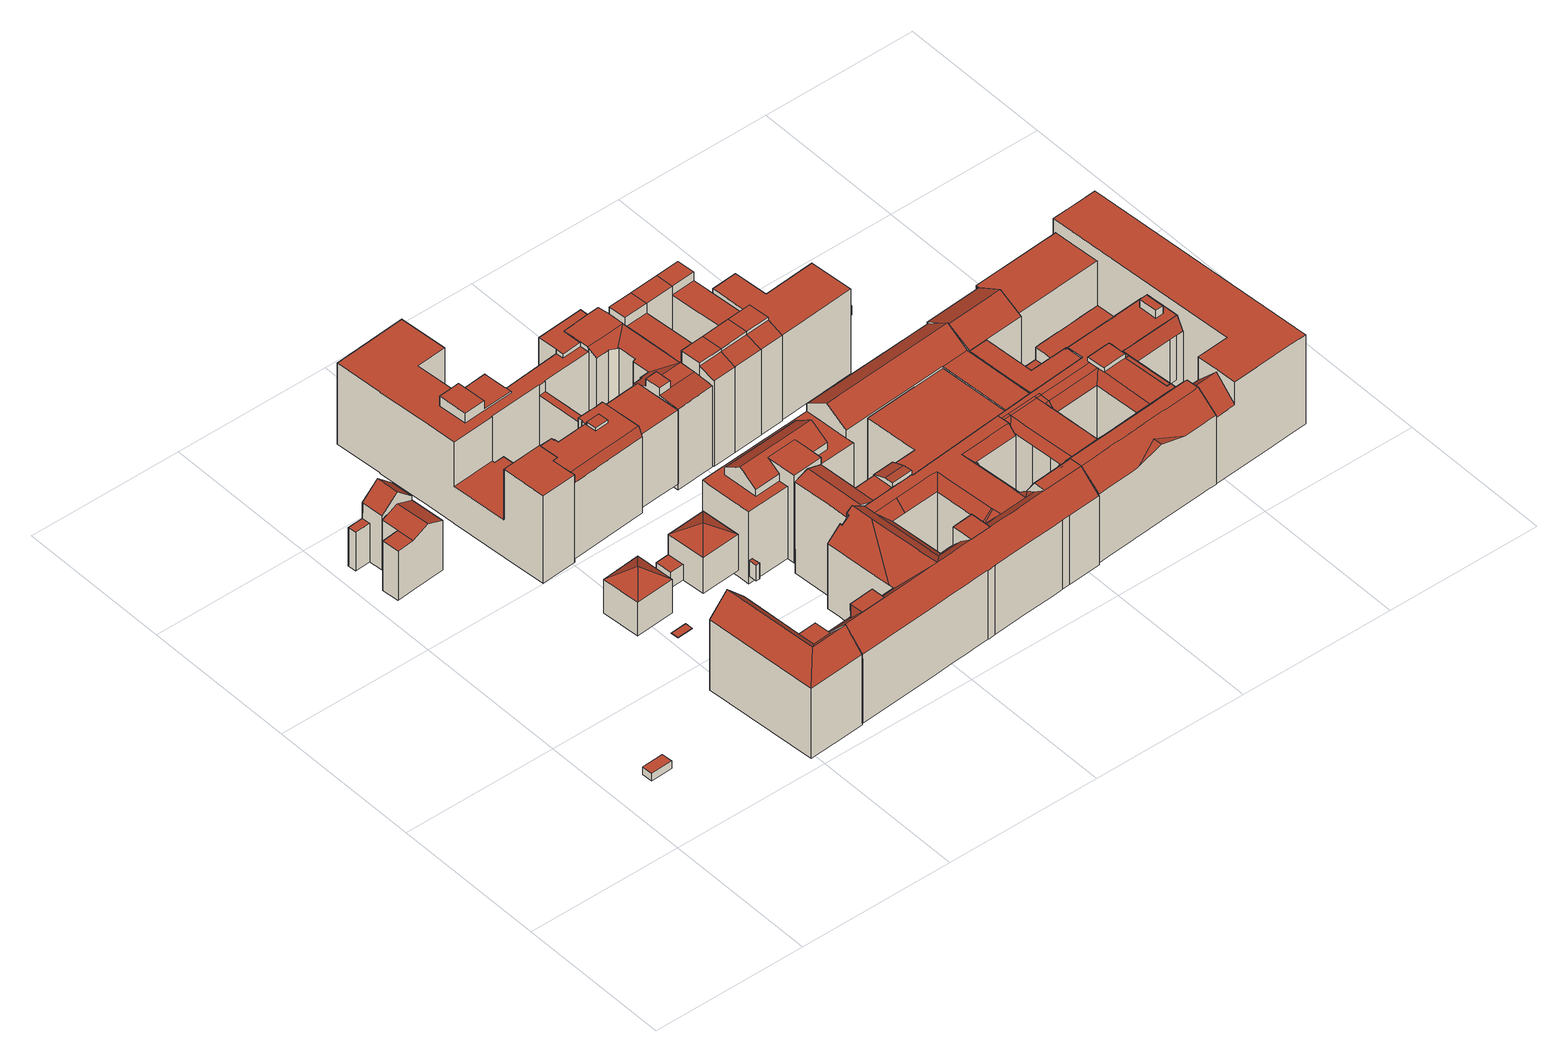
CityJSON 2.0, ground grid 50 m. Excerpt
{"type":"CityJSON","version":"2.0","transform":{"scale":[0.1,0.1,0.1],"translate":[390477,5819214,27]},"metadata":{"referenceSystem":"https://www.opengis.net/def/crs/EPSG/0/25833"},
"CityObjects":{
"building1":{"type":"Building","attributes":{"roofType":"1000"},"geometry":[{"type":"MultiSurface","lod":"2","boundaries":[[[0,1,2,3]],[[4,2,1,5]],[[6,0,3,7]],[[5,1,0,6]],[[7,3,2,4]],[[5,6,7,4]]],"semantics":{"surfaces":[{"type":"RoofSurface"},{"type":"WallSurface"},{"type":"GroundSurface"}],"values":[0,1,1,1,1,2]}}]},
"building2":{"type":"Building","attributes":{"roofType":"1130"},"geometry":[{"type":"MultiSurface","lod":"2","boundaries":[[[8,9,10,11,12]],[[13,14,15,16]],[[16,15,9,8]],[[17,12,11,18,19]],[[20,21,14,13]],[[20,22,17,19,23,24,21]],[[14,21,24,15]],[[15,24,23,10,9]],[[18,11,10,23,19]],[[12,17,22,20,13,16,8]]],"semantics":{"surfaces":[{"type":"WallSurface"},{"type":"RoofSurface"},{"type":"GroundSurface"}],"values":[0,0,0,0,0,0,1,1,1,2]}}]},
"building3":{"type":"Building","attributes":{"roofType":"1130"},"geometry":[{"type":"MultiSurface","lod":"2","boundaries":[[[25,26,27,28,29,30,31]],[[32,33,34,35]],[[36,37,38,39]],[[40,38,37,41]],[[31,42,36,39,43,25]],[[25,43,39,38,40,44,26]],[[37,36,42,31,30,29,32,35,41]],[[28,33,32,29]],[[26,44,40,41,35,34,27]],[[27,34,33,28]]],"semantics":{"surfaces":[{"type":"GroundSurface"},{"type":"RoofSurface"},{"type":"WallSurface"}],"values":[0,1,1,1,2,2,2,2,2,2]}}]},
"building4":{"type":"Building","attributes":{"roofType":"1130"},"geometry":[{"type":"MultiSurface","lod":"2","boundaries":[[[45,46,47,48,49]],[[50,51,52,48,53]],[[45,49,54,55]],[[48,47,56,57,53]],[[54,49,48,52]],[[58,59,60,61,62,63,64]],[[59,46,45,60]],[[51,65,62,61,66,55,54,52]],[[64,63,62,65,51,50,53]],[[53,57,56,58,64]],[[58,56,47,46,59]],[[60,45,55,66,61]]],"semantics":{"surfaces":[{"type":"RoofSurface"},{"type":"GroundSurface"},{"type":"WallSurface"}],"values":[0,0,0,0,0,1,2,2,2,2,2,2]}}]},
"building5":{"type":"Building","attributes":{"roofType":"1000"},"geometry":[{"type":"MultiSurface","lod":"2","boundaries":[[[67,68,69,70]],[[71,72,73,74]],[[67,72,71,68]],[[70,73,72,67]],[[68,71,74,69]],[[69,74,73,70]]],"semantics":{"surfaces":[{"type":"GroundSurface"},{"type":"RoofSurface"},{"type":"WallSurface"}],"values":[0,1,2,2,2,2]}}]},
"building6":{"type":"Building","attributes":{"roofType":"1130"},"geometry":[{"type":"MultiSurface","lod":"2","boundaries":[[[75,76,77]],[[78,76,75]],[[77,76,79]],[[79,76,78]],[[80,81,82,83]],[[84,85,86,87,88,89,90]],[[88,80,83,89]],[[90,91,78,75,92,84]],[[87,81,80,88]],[[89,83,82,79,78,91,90]],[[84,92,75,77,93,85]],[[87,86,85,93,77,79,82,81]]],"semantics":{"surfaces":[{"type":"RoofSurface"},{"type":"GroundSurface"},{"type":"WallSurface"}],"values":[0,0,0,0,0,1,2,2,2,2,2,2]}}]},
"building7":{"type":"Building","attributes":{"roofType":"1130"},"geometry":[{"type":"MultiSurface","lod":"2","boundaries":[[[94,95,96,97]],[[98,99,100,101,102,95,94]],[[103,104,105,100,99,98]],[[106,107,108,105,104,103]],[[108,107,106,109,110,111,102,101]],[[97,96,111,110]],[[103,98,94,97,110,109,106]],[[100,112,101]],[[101,112,108]],[[111,96,95,102]],[[108,112,105]],[[105,112,100]]],"semantics":{"surfaces":[{"type":"WallSurface"},{"type":"GroundSurface"},{"type":"RoofSurface"}],"values":[0,0,0,0,0,0,1,2,2,2,2,2]}}]},
"building8":{"type":"Building","attributes":{"roofType":"1000"},"geometry":[{"type":"MultiSurface","lod":"2","boundaries":[[[113,114,115,116,117,118,119,120,121]],[[122,123,124,125]],[[126,127,128,129]],[[130,131,132,133]],[[113,121,134,135]],[[136,137,138,139]],[[140,141,142,143]],[[144,125,124]],[[145,136,139,146]],[[147,148,149,150]],[[151,123,122]],[[128,127,152,122]],[[132,131,126,129]],[[130,133,153,154]],[[133,132,129,155,153]],[[156,157,158,159]],[[119,118,117,116,115,114,157,156,160,161,148,147,151,122,125,144,141,140,162,137,136,145,163,164,120],[165,154,153,155,122,152]],[[166,167,168,146,139,138,169,143,142,170,171,150,149,172,173,159,158,174,135,134]],[[144,124,123,151,147,150,171,170,142,141]],[[161,160,156,159,173,172,149,148]],[[154,165,152,127,126,131,130]],[[162,140,143,169,138,137]],[[113,135,174,158,157,114]],[[134,121,120,164,167,166]],[[163,145,146,168,167,164]]],"semantics":{"surfaces":[{"type":"RoofSurface"},{"type":"WallSurface"},{"type":"GroundSurface"}],"values":[0,0,0,0,1,1,1,1,1,1,1,1,1,1,1,1,0,2,1,1,1,1,1,1,1]}}]},
"building9":{"type":"Building","attributes":{"roofType":"1000"},"geometry":[{"type":"MultiSurface","lod":"2","boundaries":[[[175,176,177,178,179]],[[180,181,182,183,184]],[[178,177,180,184]],[[177,176,181,180]],[[176,175,182,181]],[[175,179,183,182]],[[179,178,184,183]]],"semantics":{"surfaces":[{"type":"RoofSurface"},{"type":"GroundSurface"},{"type":"WallSurface"}],"values":[0,1,2,2,2,2,2]}}]},
"building10":{"type":"Building","attributes":{"roofType":"1000"},"geometry":[{"type":"MultiSurface","lod":"2","boundaries":[[[185,186,164,145,136,137,187,188,189,190]],[[191,192,193,194,195,196,197]],[[198,199,200,201,202,203,204]],[[205,206,207,208]],[[209,210,211,212]],[[210,213,214,211]],[[213,215,216,214]],[[215,217,218,216]],[[219,220,221,222]],[[220,223,224,221]],[[223,225,226,224]],[[189,188,227,228]],[[188,187,229,227]],[[137,136,230,231]],[[136,145,232,230]],[[145,164,233,232]],[[164,186,234,233]],[[186,185,235,234]],[[192,191,204,203]],[[197,196,236,237]],[[238,239,240,241]],[[242,243,207,206]],[[244,245,246,247]],[[199,198,248,249]],[[205,208,250,251]],[[252,253,254,255]],[[256,257,258,259]],[[257,260,261,258]],[[262,263,264,265]],[[266,267,268,269]],[[199,249,270,261,260,262,265,271,272,273,274,200]],[[275,276,277,278,279,280,281,235,185,190,189,228,282,283,284,285,286,287,288,209,212,289]],[[255,254,290,241,240,291,251,250,292,247,246,293,222,221,224,226,294,295,296,231,230,232,233,234,235,281,280,279,278,277,276,275,289,212,211,214,216,218,297,298,299,300,301,302,274,273,272,271,265,264,303,269,268,304]],[[287,286,285,284,283,305,306,245,244,243,242,239,238,259,258,261,270,249,248,307,237,236,308,309,310,217,215,213,210,209,288]],[[299,298,297,218,217,310,309,194,193]],[[304,268,267,311,252,255]],[[312,266,269,303,264,263]],[[200,274,302,301,202,201]],[[250,208,207,243,244,247,292]],[[206,205,251,291,240,239,242]],[[259,238,241,290,254,253,256]],[[307,248,198,204,191,197,237]],[[192,203,202,301,300,299,193]],[[195,194,309,308,236,196]],[[296,295,313,229,187,137,231]],[[313,295,294,226,225,314]],[[315,219,222,293,246,245,306]],[[316,315,306,305,283,282]],[[260,257,256,253,252,311,267,266,312,263,262]],[[227,229,313,314,225,223,220,219,315,316,282,228]]],"semantics":{"surfaces":[{"type":"RoofSurface"},{"type":"WallSurface"},{"type":"GroundSurface"}],"values":[0,0,0,0,1,1,1,1,1,1,1,1,1,1,1,1,1,1,1,1,1,1,1,1,1,1,1,1,1,1,1,1,2,0,1,1,1,1,1,1,1,1,1,1,1,1,1,1,0,0]}}]},
"building11":{"type":"Building","attributes":{"roofType":"1000"},"geometry":[{"type":"MultiSurface","lod":"2","boundaries":[[[317,318,319,320,321,322,323,324]],[[325,326,327,328,329,330,331,332]],[[323,322,325,332]],[[322,321,326,325]],[[321,320,327,326]],[[320,319,328,327]],[[319,318,329,328]],[[324,323,332,331]],[[330,329,318,317,324,331]]],"semantics":{"surfaces":[{"type":"RoofSurface"},{"type":"GroundSurface"},{"type":"WallSurface"}],"values":[0,1,2,2,2,2,2,2,2]}}]},
"building12":{"type":"Building","attributes":{"roofType":"2100"},"geometry":[{"type":"MultiSurface","lod":"2","boundaries":[[[333,334,335,336,337,338]],[[339,340,341,342]],[[343,344,345,346]],[[343,346,347]],[[348,349,350]],[[348,350,351]],[[348,352,353,354,355,356]],[[357,352,348,358]],[[359,360,357,358,361]],[[362,363,364]],[[365,366,363,362]],[[341,340,334,333]],[[340,339,334]],[[341,333,342]],[[367,368,369,370]],[[368,371,372,369]],[[371,373,374,372]],[[373,375,376,374]],[[377,378,379,380]],[[381,382,383,384]],[[385,386,387,388]],[[389,356,355]],[[348,390,349]],[[391,392,393,394]],[[354,353,395,396]],[[348,356,390]],[[397,398,399,400]],[[362,364,401,402]],[[403,404,405,406,407,408,409,375,373,371,368,367,410]],[[411,412,413,361,351,350,347,414,415,384]],[[416,417,401,364,363,366,418,338,337,419,420]],[[359,397,400,421,422,423,424,395,353,352,357,360]],[[425,426,427,428,391,394,429,430,431,432,387,386]],[[433,434,435,436,437,438,439,440,441,442,443,444]],[[409,445,446,447,448,449,385,388,450,451,452,453,454,455,376,375]],[[456,457,458,459,460,461,336,462,463,405,404,403,410,367,370,464]],[[402,465,466,467,468,469,470,471,472,473,474,475,476,477,478,365,362]],[[479,437,436,435,434,433,444,480,471,470,469,468,467,466,465,402,401,417,416,420,419,461,460,459,458,457,456,464,370,369,372,374,376,455,454,453,452,451,450,388,387,432,431,430,429,394,393,481,482,483,484,485,486,487,488,489,396,395,424,423,422,421,400,399],[490,491,492,493,494,495,496,380,379,497,498,499,500,501]],[[478,477,476,475,474,473,472,502,443,442,441,440,439,438,503,398,397,359,361,413,412,411,384,383,504,505,506,507,508,509,366,365]],[[510,511,512,513,514,515,516,517,344,343,347,350,349,518,519,520,521,522,523,524,392,391,428,427,426,425,386,385,449,448,447,446,445,525]],[[526,527,528,529,377,530,531,532,510,533]],[[407,406,534,535,536,537,506,529,528,527,526,533,510,525,445,409,408]],[[366,509,508,507,506,335,334,339,342,333,338,418]],[[462,336,335,506,537,536,535,534,406,405,463]],[[504,383,538,539,529,506,505]],[[540,541,515,514,513,512,542]],[[345,344,517,516,515,541,543]],[[519,518,349,390,356,389,544,545,546,521,520]],[[530,377,380,496,495,494,532,531]],[[493,492,491,541,540,542,532,494]],[[501,500,346,345,543,541,491,490]],[[523,547,483,482,481,393,392,524]],[[545,544,488,487,486,485,548,546]],[[361,358,348,351]],[[479,399,398,503,438,437]],[[389,355,354,396,489,488,544]],[[484,483,547,549,548,485]],[[383,382,550,551,552,538]],[[381,384,415,553,554,555]],[[554,553,346,500,499,498,556]],[[480,444,443,502,472,471]],[[552,551,556,498,497,379,378]],[[336,461,419,337]],[[548,549,547,523,522,521,546]],[[414,347,346,553,415]],[[382,381,555,554,556,551,550]],[[538,552,378,377,529,539]],[[542,512,511,510,532]]],"semantics":{"surfaces":[{"type":"RoofSurface"},{"type":"WallSurface"},{"type":"GroundSurface"}],"values":[0,0,0,0,0,0,0,0,0,0,1,1,0,0,1,1,1,1,1,1,1,1,1,1,1,1,1,1,0,0,1,1,1,1,1,1,1,2,0,0,0,0,0,0,0,0,0,0,1,1,1,1,1,1,1,1,1,1,1,1,1,1,1,0,0,0,0,0]}}]},
"building13":{"type":"Building","attributes":{"roofType":"1130"},"geometry":[{"type":"MultiSurface","lod":"2","boundaries":[[[557,558,559,560]],[[561,562,563,564,565]],[[559,566,564,563,560]],[[567,568,569,570,571,572,573]],[[569,559,558,570]],[[570,558,557,571]],[[562,561,565,567,573]],[[567,565,564,566,568]],[[568,566,559,569]],[[557,560,563,562,573,572,571]]],"semantics":{"surfaces":[{"type":"RoofSurface"},{"type":"GroundSurface"},{"type":"WallSurface"}],"values":[0,0,0,1,2,2,2,2,2,2]}}]},
"building14":{"type":"Building","attributes":{"roofType":"1130"},"geometry":[{"type":"MultiSurface","lod":"2","boundaries":[[[574,575,576,577,578,579,580,581,582,583,584,585]],[[586,587,588,589,590,591,592,593,594,595]],[[596,597,598,599,600,601,602,603,604,605,606,607,608,609,610,611]],[[595,594,612,613]],[[614,615,590,589,616,617]],[[575,598,597,586,595,613,618,576]],[[610,609,592,591,590,615,614]],[[606,605,604,603,582,581,580,579]],[[574,599,598,575]],[[578,607,606,579]],[[596,587,586,597]],[[607,578,577,619,612,594,593,608]],[[603,602,583,582]],[[596,611,617,616,589,588,587]],[[602,601,600,599,574,585,584,583]],[[612,619,577,576,618,613]],[[608,593,592,609]],[[614,617,611,610]]],"semantics":{"surfaces":[{"type":"GroundSurface"},{"type":"RoofSurface"},{"type":"WallSurface"}],"values":[0,1,1,1,1,2,2,2,2,2,2,2,2,2,2,2,2,2]}}]},
"building15":{"type":"Building","attributes":{"roofType":"1000"},"geometry":[{"type":"MultiSurface","lod":"2","boundaries":[[[620,621,622,623,624]],[[625,626,627,628,629]],[[623,622,625,629]],[[622,621,626,625]],[[621,620,627,626]],[[620,624,628,627]],[[624,623,629,628]]],"semantics":{"surfaces":[{"type":"RoofSurface"},{"type":"GroundSurface"},{"type":"WallSurface"}],"values":[0,1,2,2,2,2,2]}}]},
"building16":{"type":"Building","attributes":{"roofType":"2100"},"geometry":[{"type":"MultiSurface","lod":"2","boundaries":[[[630,631,632,633]],[[634,630,633,635]],[[632,631,636,637]],[[634,635,638,639]],[[638,635,633,632,637,640]],[[639,641,636,631,630,634]],[[640,637,636,641,639,638]]],"semantics":{"surfaces":[{"type":"RoofSurface"},{"type":"WallSurface"},{"type":"GroundSurface"}],"values":[0,0,1,1,1,1,2]}}]},
"building17":{"type":"Building","attributes":{"roofType":"1000"},"geometry":[{"type":"MultiSurface","lod":"2","boundaries":[[[642,643,644,645,646,647,648,649,650]],[[651,652,653,654]],[[655,656,657,658,659,660,661,662]],[[659,663,664,665,660]],[[649,648,666,667]],[[648,647,668,666]],[[647,646,669,668]],[[650,649,667,670]],[[671,672,673,674]],[[675,676,677,678]],[[676,679,680,677]],[[681,675,678,682]],[[653,652,665,683]],[[652,651,660,665]],[[651,654,661,660]],[[658,657,684,685]],[[657,656,686,684]],[[656,655,687,686]],[[655,662,688,687]],[[689,690,691,692]],[[688,693,694,682,678,677,680,695,696,692,691,697,698,699,700,701,702,674,673,703,670,667,666,668,669,704,705,706,707,708,709,710,711,685,684,686,687]],[[712,713,714,663,659,658,685,711,710,709,708,707,706,705,715,716]],[[671,717,718,719,720,721,645,644,643,642,672]],[[722,690,689,723,714,713,712,716,715,721,720,724]],[[721,715,705,704,669,646,645]],[[693,688,662,661,654,653,683,681,682,694]],[[699,698,724,720,719,718,701,700]],[[723,689,692,696]],[[691,690,722,724,698,697]],[[725,723,696,695,680,679]],[[702,701,718,717,671,674]],[[673,672,642,650,670,703]],[[683,665,664,663,714,723,725,679,676,675,681]]],"semantics":{"surfaces":[{"type":"RoofSurface"},{"type":"WallSurface"},{"type":"GroundSurface"}],"values":[0,0,0,0,1,1,1,1,1,1,1,1,1,1,1,1,1,1,1,1,2,1,0,0,1,1,1,1,1,1,1,1,0]}}]},
"building18":{"type":"Building","attributes":{"roofType":"1130"},"geometry":[{"type":"MultiSurface","lod":"2","boundaries":[[[726,727,728,729]],[[730,731,732,733]],[[729,728,734,735]],[[736,737,738,739]],[[740,741,742,743]],[[744,740,743,745]],[[746,747,748,749]],[[735,734,750,751]],[[737,746,749,738]],[[752,753,754,755]],[[756,744,745,757]],[[747,746,755,754]],[[729,735,758,759]],[[730,733,760,761]],[[754,753,762,763]],[[744,756,764,765]],[[746,737,766,767]],[[736,739,768,760]],[[749,748,750,734]],[[739,738,728,727]],[[726,729,759,769]],[[737,736,733,732]],[[756,757,761,764]],[[727,726,769,768]],[[743,742,753,752]],[[738,749,734,728]],[[741,740,770,771]],[[751,750,772,773]],[[745,743,774,775]],[[732,731,775,766]],[[742,741,771,762]],[[735,751,773,758]],[[757,745,731,730]],[[740,744,765,770]],[[748,747,763,772]],[[752,755,767,774]],[[760,768,776,766]],[[761,760,766,775]],[[765,775,774,770]],[[770,774,762,771]],[[774,767,763,762]],[[764,761,775,765]],[[769,759,776,768]],[[767,777,772,763]],[[759,758,777,776]],[[758,773,772,777]],[[766,776,777,767]]],"semantics":{"surfaces":[{"type":"RoofSurface"},{"type":"WallSurface"},{"type":"GroundSurface"}],"values":[0,0,0,0,0,0,0,0,0,0,0,1,1,1,1,1,1,1,1,1,1,1,1,1,1,1,1,1,1,1,1,1,1,1,1,1,2,2,2,2,2,2,2,2,2,2,2]}}]},
"building19":{"type":"Building","attributes":{"roofType":"1000"},"geometry":[{"type":"MultiSurface","lod":"2","boundaries":[[[778,779,780,781,782,783,784]],[[785,786,787,788,789,790,791,792]],[[782,792,791,783]],[[779,778,789,788,787]],[[781,785,792,782]],[[783,791,790,784]],[[787,786,785,781,780,779]],[[784,790,789,778]]],"semantics":{"surfaces":[{"type":"GroundSurface"},{"type":"RoofSurface"},{"type":"WallSurface"}],"values":[0,1,2,2,2,2,2,2]}}]},
"building20":{"type":"Building","attributes":{"roofType":"1130"},"geometry":[{"type":"MultiSurface","lod":"2","boundaries":[[[793,794,795,796]],[[797,798,799,800,801]],[[796,795,802,803]],[[804,805,806,799,798]],[[793,807,797,801,808,809,794]],[[803,802,805,804]],[[798,797,807,793,796,803,804]],[[795,794,809,802]],[[802,809,808,806,805]],[[800,799,806,808,801]]],"semantics":{"surfaces":[{"type":"WallSurface"},{"type":"GroundSurface"},{"type":"RoofSurface"}],"values":[0,0,0,0,0,0,1,2,2,2]}}]},
"building21":{"type":"Building","attributes":{"roofType":"1000"},"geometry":[{"type":"MultiSurface","lod":"2","boundaries":[[[810,811,812,813]],[[812,814,815,813]],[[813,815,816,810]],[[810,816,817,811]],[[811,817,814,812]],[[817,816,815,814]]],"semantics":{"surfaces":[{"type":"GroundSurface"},{"type":"WallSurface"},{"type":"RoofSurface"}],"values":[0,1,1,1,1,2]}}]},
"building22":{"type":"Building","attributes":{"roofType":"1000"},"geometry":[{"type":"MultiSurface","lod":"2","boundaries":[[[818,819,820,821]],[[822,823,824,825]],[[823,818,821,824]],[[822,819,818,823]],[[825,820,819,822]],[[824,821,820,825]]],"semantics":{"surfaces":[{"type":"GroundSurface"},{"type":"RoofSurface"},{"type":"WallSurface"}],"values":[0,1,2,2,2,2]}}]},
"building23":{"type":"Building","attributes":{"roofType":"1000"},"geometry":[{"type":"MultiSurface","lod":"2","boundaries":[[[826,827,828,829]],[[830,831,832,833]],[[833,832,834,835]],[[836,829,828,837,726]],[[726,838,831,830,839,836]],[[835,834,827,826]],[[831,838,726,837,828,827,834,832]],[[829,836,839,830,833,835,826]]],"semantics":{"surfaces":[{"type":"WallSurface"},{"type":"RoofSurface"},{"type":"GroundSurface"}],"values":[0,0,0,0,0,0,1,2]}}]},
"building24":{"type":"Building","attributes":{"roofType":"1000"},"geometry":[{"type":"MultiSurface","lod":"2","boundaries":[[[840,841,842,843,844,845,846]],[[847,848,849,850]],[[851,852,853,854,855,856,857,858,859,860,861]],[[862,846,845,844,858,857,856]],[[840,863,854,853,852,847,850,841]],[[861,849,848,851]],[[855,854,863,840,846,862,856]],[[859,843,842,864,860]],[[851,848,847,852]],[[860,864,842,841,850,849,861]],[[858,844,843,859]]],"semantics":{"surfaces":[{"type":"RoofSurface"},{"type":"GroundSurface"},{"type":"WallSurface"}],"values":[0,0,1,2,2,2,2,2,2,2,2]}}]},
"building25":{"type":"Building","attributes":{"roofType":"1000"},"geometry":[{"type":"MultiSurface","lod":"2","boundaries":[[[865,866,867,868,869,870,871,872]],[[873,874,875,876,877,878,879,880]],[[881,882,883,884,885,886,887,888]],[[889,890,891,892,893,894,895,896,897,898]],[[899,900,901,902,903,904,905,906]],[[907,908,909,910,911,912,913,914,915]],[[916,917,866,865,872,918]],[[919,920,921,922,923,924,925,926]],[[927,928,929,930,931,932,933,934]],[[935,936,937,938,939,940,941,942,943]],[[944,945,946,907,915,947]],[[948,949,950,951,952,953]],[[954,875,874,955,883,882]],[[956,879,878,957,887,886]],[[958,959,953,952,960,961,962]],[[963,964,965,966,967,968]],[[969,970,881,971,972,973]],[[971,881,888,974,975,976,972]],[[977,978,979,980]],[[977,980,981]],[[982,983,984]],[[985,986,978,977]],[[976,987,986,985]],[[972,976,985,988]],[[973,972,988,989]],[[990,973,988,991]],[[992,993,994,995,996,989,973,990,991,997,998]],[[994,993,992,999]],[[994,999,1000]],[[1001,1002,994,1000]],[[1003,1004,1005]],[[1006,1003,1005]],[[1001,1007,1008,1002]],[[884,883,955,874,873,880,879,956,886,885]],[[890,889,1009,1010]],[[1011,1012,896,895]],[[905,1011,895,906]],[[1013,899,906,895,894]],[[912,911,900,899,1013,894,893]],[[1014,871,1015,1016]],[[930,929,920,919,926,925,932,931]],[[1017,1018,867,866,917]],[[935,943,1019]],[[983,1020,1021,1022]],[[1020,1023,1024,1021]],[[1023,964,963,1024]],[[973,989,988]],[[973,990,989]],[[997,990,991]],[[997,991,998]],[[969,973,1025,1026]],[[994,1002,1027,1028]],[[847,1029,1030,1031]],[[875,1032,1010,1009]],[[898,875,1009,889]],[[1032,891,890,1010]],[[1011,905,904,1033]],[[900,911,910,901]],[[918,1014,1016]],[[918,872,871,1014]],[[932,925,924,933]],[[920,929,928,921]],[[1019,1034,1035,1036]],[[1037,1017,917]],[[966,965,964,1023,1020,983,982,1038,1039,1040,977,981,1041]],[[1039,1038,982,999,992,998,991,988,985,977,1040]],[[359,1042,1043,1044,1045,1046,1047,1048,1049,1050,947,915,914,1051,1052,1053,1054,1055,1056,1057,1058,357,360]],[[847,1059,1060,1061,1062,1063,1015,871,1064,1065,1066,1067,1068,1069,1070,1029]],[[1071,1072,1073,1074,1075,1076,1077,1078,1079,1080,1081,1082,1083,1084,1085,1086,1087,1088,1089,1090,1091,1092,1093,1094,1095,1096,949,948,953,959,1097]],[[1098,1099,1100,1101,1102,1103,1104,1105,1106,392]],[[996,995,994,1028,1107,1108,1025,973,989]],[[1109,1110,1111,1112,1113,1114,1102,1101]],[[1115,1116,1027,1002,1008,1117,970,969,1026]],[[1118,1119,1112,1111,1120,1121,1122,1059,847,1031,1123]],[[1096,1095,1094,1093,1092,1124,1125,1126,1127,1128,950,949]],[[1129,1130,1131,1132,1133,1016,1015,1063,1062,1061,1060,1059,1122]],[[1069,1068,1067,1066,1065,1064,871,870,869,868,1083,1082,1081,1080,1079,1078,1077,1076,1075,1074,1134,1135,1070]],[[1136,1137,1138,1139,1140,942,941,1141,1142,1143,1144,1145,897,896]],[[1146,1147,1148,1149,940,939,1150,1151,1152,1153,1154,1155,1156,1157,1158,1159,1160,1161,1162,1163,1088,1087,1086,1085,1084,1083,868,867,1018,1017,1037,1164]],[[1165,1166,1167,1168,1169,936,935,1019,1036,1035,1034,1170,1171,1012,1011,1033]],[[1091,1090,1089,1088,1163,1172,1173,1174,1124,1092]],[[1175,1176,1177,1178,1179,1180,1181,1182,1183,1184,945,944,1185,1186,1187,1188,1006,1005,1004,1189,1190,1191,1192,1193]],[[1194,1195,1196,1197,1198,1199,1200,1201,913,912,893,892,1202,1203,1007,1001,1000,999,982,984,1204]],[[1205,1206,1207,1134,1074,1073,1072,1071,1097,959,958,1208]],[[1209,1210,1211,1212,1213,1214,1030,1029,1070,1135,1215,1216,1217,1218,1219,1220,962,961,1221]],[[1222,1223,1224,1225,1193,1192,359,360,357,1204,984,983,1022]],[[1226,1227,1228,967,966,1041,981,980,979,392,1106,1229]],[[1171,1170,1034,1019,943,942,1140,1139,1138,1137,1136,896,1012]],[[1191,1190,1189,1004,1003,1006,1188,1187,1186,1185,944,947,1050,1049,1048,1047,1046,1045,1044,1043,1042,359,1192]],[[978,986,987,976,975,974,888,887,957,878,877,876,875,898,897,1145,1144,1143,1142,1141,941,940,1149,1148,1147,1146,1164,1037,917,916,918,1016,1133,1132,1131,1130,1129,1122,1121,1120,1111,1110,1109,1101,1100,1099,1098,392,979],[923,922,921,928,927,934,933,924]],[[1058,1057,1056,1055,1054,1053,1052,1051,914,913,1201,1200,1199,1198,1197,1196,1195,1194,1204,357]],[[1168,1167,1166,1165,1033,904,903,902,901,910,909,908,907,946,945,1184,1183,1182,1181,1180,1179,1178,1177,1176,1175,1193,1225,1224,1223,1222,1022,1021,1024,963,968,967,1228,1227,1226,1229,1106,1105,1104,1103,1102,1114,1113,1112,1119,1118,1123,1031,1030,1214,1213,1212,1211,1210,1209,1221,961,960,952,951,950,1128,1127,1126,1125,1124,1174,1173,1172,1163,1162,1161,1160,1159,1158,1157,1156,1155,1154,1153,1152,1151,1150,939,938,937,936,1169],[1115,1026,1025,1108,1107,1028,1027,1116]],[[1007,1203,1202,892,891,1032,875,954,882,1230]],[[1219,1218,1217,1216,1215,1135,1134,1207,1206,1205,1208,958,962,1220]],[[1008,1007,1230,882,881,970,1117]]],"semantics":{"surfaces":[{"type":"RoofSurface"},{"type":"WallSurface"},{"type":"GroundSurface"}],"values":[0,1,1,1,1,1,1,1,1,1,1,1,1,1,1,1,0,0,0,0,0,0,0,0,0,0,0,0,0,0,0,0,0,0,0,0,0,0,0,0,0,0,0,1,1,1,1,1,1,1,1,1,1,1,1,1,1,1,1,1,1,1,1,1,0,0,0,0,0,1,1,1,1,1,1,1,1,1,1,1,1,1,1,1,1,1,1,0,0,0,0,2,0,0,0]}}]},
"building26":{"type":"Building","geometry":[{"type":"MultiSurface","lod":"2","boundaries":[[[1231,1232,844,1233]],[[1234,1235,1236,1237]],[[1233,844,1238,1235,1234]],[[1237,1236,1239,1232,1231]],[[1235,1238,1239,1236]],[[1232,1239,1238,844]],[[1231,1233,1234,1237]]],"semantics":{"surfaces":[{"type":"WallSurface"},{"type":"RoofSurface"},{"type":"GroundSurface"}],"values":[0,0,0,0,1,1,2]}}]},
"building27":{"type":"Building","attributes":{"roofType":"1000"},"geometry":[{"type":"MultiSurface","lod":"2","boundaries":[[[1240,1241,1242,1243]],[[1244,1245,1246,1247]],[[1242,1247,1246,1243]],[[1240,1245,1244,1241]],[[1243,1246,1245,1240]],[[1241,1244,1247,1242]]],"semantics":{"surfaces":[{"type":"GroundSurface"},{"type":"RoofSurface"},{"type":"WallSurface"}],"values":[0,1,2,2,2,2]}}]},
"building28":{"type":"Building","attributes":{"roofType":"1000"},"geometry":[{"type":"MultiSurface","lod":"2","boundaries":[[[1248,1249,1250,1251]],[[1252,1253,1254,1255]],[[1251,1250,1253,1252]],[[1255,1254,1249,1248]],[[1254,1253,1250,1249]],[[1252,1255,1248,1251]]],"semantics":{"surfaces":[{"type":"WallSurface"},{"type":"RoofSurface"},{"type":"GroundSurface"}],"values":[0,0,0,0,1,2]}}]},
"building29":{"type":"Building","attributes":{"roofType":"1130"},"geometry":[{"type":"MultiSurface","lod":"2","boundaries":[[[1256,1257,1258,1259]],[[1260,1261,1262,1263,1264,1265,1266,1267,1268,1269]],[[1270,1258,1257,1271]],[[1272,1273,1274,1275]],[[1276,1277,1278,1279,1280,1281,1282,1283,1284,1285,1286,1287,1288,1289,1290]],[[1263,1291,1292,1281,1280,1279,1256,1259,1264]],[[1282,1281,1292,1291,1263,1262,1293,1286,1285,1273,1272]],[[1259,1258,1270,1266,1265,1264]],[[1282,1272,1275,1283]],[[1289,1288,1287,1294,1260,1269,1295,1290]],[[1284,1274,1273,1285]],[[1278,1271,1257,1256,1279]],[[1283,1275,1274,1284]],[[1293,1262,1261,1260,1294,1287,1286]],[[1295,1269,1268,1267,1266,1270,1271,1278,1277,1276,1290]]],"semantics":{"surfaces":[{"type":"RoofSurface"},{"type":"GroundSurface"},{"type":"WallSurface"}],"values":[0,0,0,0,1,2,2,2,2,2,2,2,2,2,2]}}]}
},
"vertices":[
[137,222,99],[67,219,99],[69,184,99],[139,187,99],[69,184,72],[67,219,72],[137,222,72],[139,187,72],
[67,1262,67],[67,1262,240],[121,1267,263],[176,1273,240],[176,1272,67],[16,1200,67],[16,1200,240],[72,1206,240],[72,1206,67],[186,1159,67],[181,1216,240],[186,1159,240],[21,1144,67],[21,1144,240],[77,1149,67],[132,1154,263],[77,1149,240],
[175,1271,65],[67,1262,65],[63,1307,65],[12,1304,65],[10,1330,65],[61,1334,65],[170,1342,65],[10,1330,200],[12,1304,200],[63,1307,200],[61,1334,200],[170,1342,255],[116,1338,305],[121,1266,305],[175,1271,255],[67,1262,255],[61,1334,255],[170,1342,200],[175,1271,200],[67,1262,200],
[568,182,295],[553,384,295],[491,379,360],[515,65,360],[573,128,295],[582,11,295],[642,16,295],[637,75,360],[457,2,295],[633,133,295],[628,187,295],[428,374,295],[444,172,295],[428,374,48],[553,384,48],[568,182,48],[628,187,48],[642,16,48],[582,11,48],[457,2,48],[642,16,232],[628,187,232],
[478,587,69],[530,590,69],[531,565,69],[480,562,69],[530,590,70],[478,587,70],[480,562,70],[531,565,70],
[406,637,185],[464,705,230],[396,762,185],[532,647,185],[522,773,185],[571,712,120],[566,776,120],[522,773,120],[527,709,120],[406,637,67],[396,762,67],[522,773,67],[566,776,67],[571,712,67],[527,709,67],[532,647,67],[532,647,120],[406,637,120],[396,762,120],
[637,727,65],[637,727,120],[593,724,120],[593,724,65],[643,653,65],[643,653,120],[643,653,190],[633,781,190],[633,781,120],[770,663,65],[770,663,120],[770,663,190],[760,791,65],[760,791,120],[760,791,190],[633,781,65],[589,778,65],[589,778,120],[702,722,230],
[739,1010,310],[738,1024,339],[690,1020,339],[647,1016,339],[616,1014,339],[549,1008,339],[504,1004,339],[489,1003,339],[490,989,310],[638,1121,339],[637,1133,285],[539,1125,285],[540,1113,339],[682,1118,340],[681,1124,340],[638,1121,340],[638,1115,340],[685,1086,350],[682,1118,350],[638,1115,350],[641,1082,350],[490,989,43],[739,1010,43],[495,1129,339],[495,1131,339],[495,1131,43],[495,1129,43],[536,1134,339],[536,1125,339],[536,1125,43],[536,1134,43],[539,1125,339],[500,1068,339],[500,1068,43],[641,1133,339],[639,1149,339],[639,1149,43],[641,1133,43],[637,1133,339],[681,1124,339],[641,1082,339],[685,1086,339],[638,1115,339],[696,1153,339],[727,1156,339],[727,1156,43],[696,1153,43],[679,1152,339],[675,1152,339],[504,1132,339],[498,1068,339],[484,1067,339],[682,1118,339],[489,1003,43],[484,1067,43],[498,1068,43],[504,1132,43],[539,1125,43],[637,1133,43],[675,1152,43],[679,1152,43],[738,1024,43],
[784,594,130],[782,609,130],[782,620,130],[770,619,130],[772,593,130],[782,620,75],[782,609,75],[784,594,75],[772,593,75],[770,619,75],
[376,980,339],[490,989,339],[498,1131,339],[497,1135,339],[364,1124,339],[365,1119,339],[489,1349,349],[482,1443,349],[481,1443,349],[481,1444,349],[473,1443,349],[413,1438,349],[420,1344,349],[587,1356,320],[585,1378,320],[583,1378,320],[578,1445,320],[577,1451,320],[482,1443,320],[489,1349,320],[696,1153,280],[682,1332,280],[662,1330,280],[675,1152,280],[317,1736,315],[554,1756,315],[554,1756,31],[317,1736,31],[567,1604,315],[567,1604,31],[567,1599,315],[567,1599,31],[470,1591,315],[470,1591,31],[490,1309,161],[522,1311,161],[522,1311,31],[490,1309,31],[535,1144,161],[535,1144,31],[503,1141,161],[503,1141,31],[497,1135,161],[364,1124,161],[498,1131,161],[495,1129,31],[495,1131,31],[500,1068,31],[484,1067,31],[490,989,31],[376,980,31],[413,1438,315],[420,1344,315],[841,1346,315],[682,1334,315],[682,1334,31],[841,1346,31],[682,1332,315],[662,1330,315],[661,1332,315],[489,1319,315],[489,1319,31],[661,1332,31],[587,1356,315],[585,1378,315],[675,1152,31],[696,1153,31],[835,1437,328],[837,1401,328],[837,1401,31],[835,1437,31],[839,1376,328],[776,1371,328],[776,1371,315],[839,1376,315],[774,1396,328],[774,1396,315],[775,1396,328],[769,1461,328],[769,1461,31],[775,1396,31],[922,1473,328],[924,1445,328],[924,1445,31],[922,1473,31],[689,1388,315],[774,1396,31],[689,1388,31],[585,1378,31],[583,1378,31],[329,1577,31],[341,1433,31],[341,1432,31],[350,1308,31],[350,1306,31],[364,1124,31],[365,1119,31],[350,1306,161],[350,1306,315],[350,1308,315],[341,1432,315],[341,1433,315],[329,1577,315],[329,1580,315],[329,1580,31],[839,1376,31],[682,1332,31],[662,1330,31],[489,1317,31],[503,1135,31],[504,1132,31],[498,1131,31],[470,1589,31],[481,1444,31],[481,1443,31],[482,1443,31],[577,1451,31],[578,1445,31],[834,1466,31],[836,1437,31],[423,1312,315],[489,1317,315],[489,1349,315],[473,1443,315],[481,1444,315],[470,1589,315],[836,1437,328],[834,1466,328],[504,1132,161],[503,1135,161],[489,1317,161],[423,1312,161],
[813,1016,321],[869,1020,321],[867,1034,321],[856,1166,321],[853,1166,321],[824,1164,321],[727,1156,321],[739,1010,321],[824,1164,62],[853,1166,62],[856,1166,62],[867,1034,62],[869,1020,62],[813,1016,62],[739,1010,62],[727,1156,62],
[718,151,285],[797,158,285],[876,164,285],[876,167,285],[630,147,285],[630,144,285],[800,114,334],[797,158,334],[717,151,334],[721,108,334],[1238,193,330],[1238,197,330],[1205,195,299],[1206,190,299],[1241,165,330],[1360,202,315],[1330,200,330],[1332,172,330],[1362,174,330],[1492,213,315],[1491,230,292],[1384,222,291],[1358,220,291],[1359,217,295],[1495,185,361],[1362,174,361],[1498,146,361],[1498,151,361],[1365,135,361],[641,12,285],[636,77,285],[640,12,285],[641,12,298],[636,77,361],[858,408,285],[904,412,325],[904,412,56],[858,408,56],[904,404,325],[904,404,56],[928,405,345],[928,405,56],[928,413,346],[928,413,56],[1046,177,299],[1075,180,299],[1075,180,56],[1046,177,56],[1166,119,362],[1097,114,362],[1097,114,361],[1166,119,361],[1164,431,330],[1165,428,330],[1165,428,56],[1164,431,56],[1358,220,295],[1360,202,295],[1420,453,330],[1480,459,330],[1480,459,56],[1420,453,56],[1491,230,56],[1384,222,56],[1503,80,298],[1396,72,298],[1396,72,56],[1503,80,56],[640,12,56],[641,12,56],[861,370,285],[863,337,285],[875,183,285],[952,344,361],[949,377,361],[949,385,361],[946,414,361],[860,378,285],[1211,123,361],[1244,125,361],[1335,133,361],[1208,162,330],[1163,158,330],[632,119,56],[636,77,56],[632,119,313],[630,147,56],[630,144,56],[1498,146,56],[1498,151,56],[1495,185,56],[1492,213,56],[1186,430,330],[1219,433,330],[1310,442,330],[1340,445,330],[1340,445,56],[1310,442,56],[1219,433,56],[1186,430,56],[1171,54,56],[1216,58,56],[1249,60,56],[1341,67,56],[1369,70,56],[1369,70,298],[1341,67,298],[1249,60,298],[1216,58,298],[1171,54,298],[1124,50,298],[1124,50,56],[992,418,330],[1026,420,330],[1072,424,330],[1095,426,330],[1141,429,330],[1141,429,56],[1095,426,56],[1072,424,56],[1026,420,56],[992,418,56],[946,414,56],[861,370,56],[863,337,56],[875,183,56],[875,182,56],[876,168,56],[876,167,56],[876,168,285],[875,182,285],[860,378,56],[728,19,56],[807,25,56],[886,31,56],[977,39,56],[1022,42,56],[1056,45,56],[1097,48,56],[1097,48,298],[1056,45,298],[1022,42,298],[977,39,298],[886,31,298],[807,25,298],[728,19,298],[1371,70,56],[1102,48,56],[1483,427,56],[1484,419,56],[1486,393,56],[1345,382,56],[1344,382,56],[1345,376,56],[1345,375,56],[1357,220,56],[1358,220,56],[1204,208,56],[1192,363,56],[1146,360,56],[1077,354,56],[1031,351,56],[1044,195,56],[1045,182,56],[1092,181,56],[1101,182,56],[1161,187,56],[1206,190,56],[1205,195,56],[1102,48,298],[1371,70,298],[1051,110,361],[1017,107,361],[972,104,361],[881,96,361],[802,90,361],[723,84,361],[995,380,330],[1029,383,330],[1075,387,330],[1144,392,330],[1189,396,330],[1222,398,330],[1224,366,330],[1237,211,330],[1329,204,330],[1328,218,330],[1316,373,330],[1313,406,330],[1343,408,330],[1484,419,330],[1483,427,330],[994,388,330],[1010,192,330],[1011,179,330],[1011,175,330],[1014,146,330],[1045,182,299],[1044,195,299],[1031,351,299],[997,348,330],[965,189,361],[966,175,361],[966,171,361],[968,143,361],[1094,153,330],[1048,149,330],[1146,360,299],[1192,363,299],[1077,354,299],[1204,208,299],[1357,220,296],[1345,375,296],[1345,376,296],[1486,393,302],[1344,382,302],[1345,382,302],[1094,153,362],[1092,181,362],[1092,181,299],[1161,187,299],[1161,187,362],[1163,158,362],[1101,182,362],
[1100,425,326],[1095,495,326],[1021,489,326],[1026,420,326],[927,483,326],[932,414,326],[979,417,342],[965,613,342],[918,609,326],[1012,616,326],[918,609,6],[1012,616,6],[1021,489,6],[1095,495,6],[1100,425,6],[1026,420,6],[932,413,6],
[1152,650,43],[1012,640,43],[1013,616,43],[915,609,43],[913,633,43],[773,624,43],[771,654,43],[763,770,43],[761,795,43],[1139,822,43],[1141,797,43],[1149,681,43],[1010,671,320],[1084,676,320],[1081,720,350],[1080,734,360],[822,716,360],[823,701,350],[826,658,320],[911,664,320],[908,707,350],[1006,714,350],[1084,676,295],[1010,671,295],[1012,640,295],[1152,650,295],[1149,681,295],[1141,797,295],[1139,822,295],[761,795,295],[763,770,295],[771,654,295],[773,624,295],[913,633,295],[911,664,295],[826,658,295],[818,774,295],[1076,792,295],[915,609,350],[1013,616,350],[818,774,320],[821,730,350],[1079,749,350],[1076,792,320],[1013,616,282],[915,609,282],
[1090,497,132],[1081,646,132],[1029,641,132],[1012,616,132],[1020,492,132],[1029,641,58],[1081,646,58],[1090,497,58],[1020,492,58],[1012,616,58],
[1162,461,342],[1159,502,327],[1090,497,327],[1093,456,342],[1164,431,344],[1095,426,344],[1159,502,54],[1090,497,54],[1095,426,54],[1164,431,54],[1093,456,54],[1162,461,54],
[841,1349,330],[882,1352,330],[904,1354,330],[970,1360,330],[966,1410,330],[961,1448,330],[924,1445,330],[835,1437,330],[837,1401,330],[902,1090,355],[898,1141,355],[859,1138,355],[863,1087,355],[869,1020,324],[995,1031,324],[994,1038,325],[994,1045,325],[990,1097,330],[902,1090,330],[863,1087,330],[867,1034,325],[986,1148,330],[921,1143,330],[898,1141,330],[924,1445,40],[835,1437,40],[961,1448,40],[966,1410,40],[837,1401,40],[844,1317,311],[841,1346,328],[841,1346,40],[844,1317,40],[855,1183,308],[887,1186,308],[887,1186,40],[855,1183,40],[887,1192,305],[887,1192,40],[856,1166,316],[856,1166,40],[859,1138,330],[994,1038,40],[994,1045,40],[995,1031,40],[869,1020,40],[867,1034,40],[913,1252,305],[921,1253,308],[921,1253,40],[913,1252,40],[863,1087,40],[859,1138,40],[917,1195,40],[918,1195,40],[916,1312,40],[916,1313,40],[911,1314,40],[908,1315,40],[889,1321,40],[884,1320,40],[841,1349,40],[970,1360,40],[970,1352,40],[973,1317,40],[982,1201,40],[985,1159,40],[986,1150,40],[986,1148,40],[990,1097,40],[982,1201,329],[985,1159,329],[986,1150,329],[970,1352,329],[973,1317,329],[884,1320,311],[889,1321,311],[908,1315,307],[911,1314,306],[970,1360,329],[916,1312,308],[918,1195,305],[916,1313,308],[917,1195,305],
[1248,1048,340],[1244,1100,360],[1166,1094,360],[1170,1042,340],[1221,1371,324],[1143,1365,324],[1160,1162,324],[1238,1168,324],[1072,1087,360],[1076,1034,340],[1238,1168,370],[1160,1162,370],[1166,1094,370],[1244,1100,370],[1044,1416,354],[967,1411,354],[972,1353,354],[1049,1358,354],[1138,1423,354],[1143,1365,354],[1066,1154,370],[989,1148,370],[995,1081,370],[1072,1087,370],[995,1081,360],[999,1029,340],[1049,1358,321],[972,1353,321],[989,1148,321],[1066,1154,321],[1216,1429,354],[1221,1371,354],[1076,1034,40],[1170,1042,40],[1238,1168,40],[1221,1371,40],[972,1353,40],[989,1148,40],[1216,1429,40],[1138,1423,40],[1160,1162,40],[1066,1154,40],[1244,1100,40],[1248,1048,40],[1044,1416,40],[967,1411,40],[995,1081,40],[999,1029,40],[1049,1358,40],[1143,1365,40],[1166,1094,40],[1072,1087,40],
[1500,703,40],[1518,456,40],[1246,435,40],[1167,429,40],[1162,503,40],[1241,508,40],[1228,682,40],[1167,429,316],[1246,435,316],[1518,456,316],[1513,529,316],[1500,703,316],[1228,682,316],[1241,509,316],[1162,503,316],
[1606,468,51],[1606,468,322],[1517,462,322],[1517,462,51],[1579,854,51],[1139,822,51],[1139,822,322],[1489,847,322],[1579,854,322],[1500,702,322],[1500,702,51],[1150,677,51],[1150,677,322],[1144,749,371],[1589,708,51],[1584,781,371],[1589,708,322],
[1154,1463,75],[1203,1469,75],[1208,1428,75],[1159,1422,75],[1208,1428,108],[1159,1422,108],[1154,1463,108],[1203,1469,108],
[1318,1216,74],[1345,1219,74],[1346,1199,74],[1319,1197,74],[1345,1219,85],[1318,1216,85],[1319,1197,85],[1346,1199,85],
[1487,1211,43],[1487,1211,340],[1499,1069,340],[1499,1069,43],[1227,1302,43],[1227,1302,340],[1310,1309,340],[1310,1309,43],[1319,1197,340],[1319,1197,43],[1248,1048,43],[1331,1055,340],[1236,1190,340],[1236,1190,43],
[1794,482,325],[1789,548,325],[1663,539,325],[1651,704,325],[1590,700,325],[1602,534,325],[1607,468,325],[1788,556,305],[1700,549,305],[1700,542,305],[1789,548,305],[1700,549,44],[1788,556,44],[1789,548,44],[1794,482,44],[1668,473,44],[1607,468,44],[1602,534,44],[1590,700,44],[1651,704,44],[1663,539,44],[1700,541,44],[1607,468,305],[1794,482,305],[1663,539,305],
[2030,560,331],[2056,562,331],[2076,587,289],[2076,588,288],[2054,586,288],[2028,584,288],[1960,578,288],[1962,554,331],[1875,436,344],[1877,414,344],[1877,414,330],[1875,436,330],[1873,467,330],[1872,474,330],[1872,474,344],[1873,467,344],[1797,430,330],[1799,408,330],[1799,408,344],[1797,430,344],[1795,461,344],[1794,468,344],[1794,468,330],[1795,461,330],[1890,415,329],[1902,263,329],[1902,263,330],[1904,237,330],[1904,237,331],[1902,263,331],[1890,415,331],[1888,437,331],[1888,437,330],[1890,415,330],[1920,264,293],[1920,253,293],[1920,253,63],[1920,264,63],[1918,280,63],[1911,375,63],[1911,375,294],[1918,280,293],[1925,184,63],[1922,219,63],[1921,238,63],[1919,253,63],[1919,253,295],[1921,238,295],[1921,238,340],[1922,219,361],[1925,184,361],[2030,560,330],[2056,562,330],[1962,554,330],[2061,489,357],[2062,481,357],[2062,481,330],[2061,489,330],[2060,510,330],[2057,541,330],[2057,541,357],[2060,510,357],[2035,487,330],[2036,479,330],[2036,479,357],[2035,487,357],[2034,507,357],[2032,539,357],[2032,539,330],[2034,507,330],[2087,430,288],[2087,430,63],[2087,431,63],[2086,453,63],[2085,463,63],[2085,463,330],[2086,453,330],[2086,453,331],[2087,431,288],[1931,114,304],[1931,114,63],[1926,180,63],[1926,180,361],[1844,728,173],[1850,728,173],[1850,728,63],[1844,728,63],[1838,727,63],[1838,727,173],[1859,413,330],[1859,413,344],[1855,473,344],[1855,473,330],[1837,727,131],[1837,727,173],[1837,727,63],[1776,722,63],[1776,722,131],[1490,332,63],[1490,332,308],[1486,383,308],[1486,393,308],[1486,393,63],[1486,383,63],[1773,406,301],[1773,406,300],[1771,428,330],[1620,416,330],[1622,394,301],[1782,459,330],[1769,458,330],[1618,447,330],[1506,438,330],[1505,446,330],[1482,444,330],[1482,436,330],[1484,414,308],[1525,207,330],[1491,230,301],[1493,204,330],[1601,445,330],[1601,453,330],[1617,454,330],[1604,415,330],[1622,394,300],[1614,393,314],[1606,393,330],[1618,240,330],[1626,241,315],[1634,242,301],[1631,275,301],[1625,347,300],[1606,393,331],[1612,317,330],[1620,215,330],[1636,216,330],[1786,228,330],[1784,253,301],[1731,129,330],[1647,92,304],[1733,99,330],[1820,106,304],[1812,230,330],[1784,254,300],[1877,414,329],[1889,262,329],[1908,417,295],[1911,417,288],[1912,264,310],[1962,554,288],[1932,552,331],[1933,552,330],[2078,563,289],[2077,585,289],[2065,429,288],[1498,231,308],[1498,231,63],[1491,230,63],[1496,265,308],[1496,265,63],[1622,394,63],[1773,406,63],[1784,253,63],[1634,242,63],[1788,563,292],[1788,563,63],[1788,556,63],[1889,262,330],[1908,417,63],[2039,427,288],[2039,427,131],[2065,429,131],[2078,563,330],[1523,233,330],[1510,385,330],[1509,408,330],[1485,406,308],[1529,148,361],[1625,156,361],[1640,157,361],[1728,164,361],[1791,169,361],[1817,171,361],[1876,176,361],[1896,177,361],[1909,178,361],[1906,218,361],[1893,217,361],[1873,215,361],[1814,210,361],[1788,208,361],[1637,196,361],[1621,195,361],[1526,188,361],[1789,541,331],[1850,546,331],[1866,547,331],[1879,548,331],[1902,550,331],[1931,576,288],[1900,574,288],[1877,572,288],[1864,571,288],[1856,570,288],[1848,570,288],[1787,565,288],[1841,666,173],[1843,639,173],[1845,609,173],[1848,570,173],[1856,570,173],[1864,571,173],[1877,572,173],[1900,574,173],[1931,576,173],[1960,578,173],[2028,584,173],[2054,586,173],[2076,588,173],[2074,627,173],[2072,657,173],[2070,684,173],[2068,710,173],[2065,746,173],[2043,744,173],[2017,742,173],[1949,736,173],[1923,734,173],[1920,734,173],[1889,732,173],[1865,730,173],[1852,729,173],[1840,692,173],[1504,461,330],[1519,463,330],[1599,470,330],[1607,471,330],[1607,471,63],[1599,470,63],[1519,463,63],[1504,461,63],[1480,459,63],[1631,275,63],[1625,347,63],[1616,472,330],[1766,485,330],[1793,488,330],[1793,488,63],[1766,485,63],[1616,472,63],[1776,364,63],[1784,254,63],[1776,364,300],[1791,520,63],[1793,489,63],[1793,489,330],[1791,520,330],[1789,541,330],[1789,541,63],[1923,734,63],[1920,734,63],[1889,732,63],[1865,730,63],[1852,729,63],[1850,546,330],[1866,547,330],[1879,548,330],[1902,550,330],[1932,552,330],[1848,570,131],[1787,565,131],[1909,439,331],[1940,441,331],[1970,444,331],[2038,449,331],[2064,451,331],[2064,451,330],[2038,449,330],[1970,444,330],[1940,441,330],[1909,439,330],[2080,543,330],[2082,511,330],[2083,491,330],[2084,483,330],[2084,483,63],[2083,491,63],[2082,511,63],[2080,543,63],[2079,553,63],[2078,563,63],[2077,585,63],[2076,587,63],[2076,588,63],[2074,627,63],[2072,657,63],[2070,684,63],[2068,710,63],[2065,746,63],[2079,553,330],[1911,417,63],[1942,419,63],[1971,421,63],[2039,427,63],[2065,429,63],[1971,421,288],[1942,419,288],[2043,744,63],[2017,742,63],[1949,736,63],[1535,83,63],[1630,90,63],[1645,92,63],[1647,92,63],[1733,99,63],[1820,106,63],[1822,106,63],[1880,110,63],[1901,112,63],[1914,113,63],[1914,113,304],[1901,112,304],[1880,110,304],[1822,106,304],[1645,92,304],[1630,90,304],[1535,83,304],[1503,80,304],[1503,80,63],[1525,207,340],[1620,215,340],[1636,216,340],[1786,228,340],[1812,230,340],[1871,235,340],[1891,236,340],[1904,237,340],[1891,236,330],[1871,235,330],[1493,204,340],[1841,666,131],[1843,639,131],[1845,609,131],[1840,692,131],[1778,688,63],[1780,661,63],[1782,635,63],[1782,634,63],[1784,604,63],[1787,565,63],[1784,604,131],[1782,634,131],[1782,635,131],[1780,661,131],[1778,688,131],[1776,715,131],[1776,715,63],[1493,204,63],[1495,185,63],[1498,151,63],[1498,146,63],[1482,436,63],[1484,414,63],[1485,406,63],[1482,444,63],[1810,256,330],
[1778,714,71],[1778,714,325],[1590,700,71],[1578,857,71],[1578,857,325],[1767,871,325],[1767,871,71],[1584,778,370],[1772,792,370],
[1673,546,70],[1658,706,70],[1778,717,70],[1793,557,70],[1658,706,121],[1673,546,121],[1793,557,121],[1778,717,121],
[1570,1213,69],[1570,1213,100],[1562,1309,100],[1562,1309,69],[1621,1313,69],[1621,1313,100],[1629,1218,100],[1629,1218,69],
[1921,255,290],[1927,187,362],[1999,193,362],[1994,260,290],[2203,920,372],[2128,914,372],[2052,909,372],[2100,268,372],[1994,260,372],[1999,202,372],[2004,125,372],[2110,133,372],[2186,139,372],[2261,144,372],[2004,125,290],[1932,120,290],[2064,747,328],[2053,900,328],[1765,879,328],[1777,725,328],[2186,139,58],[2110,133,58],[1932,120,58],[1921,255,58],[1994,260,58],[2100,268,58],[2064,746,58],[1777,725,58],[1765,879,58],[2053,900,58],[2052,909,58],[2203,920,58],[2204,912,58],[2215,758,58],[2261,144,58],[2100,268,328],[2100,268,290],[2052,909,328],[2203,920,328],[2261,144,328]
]}
